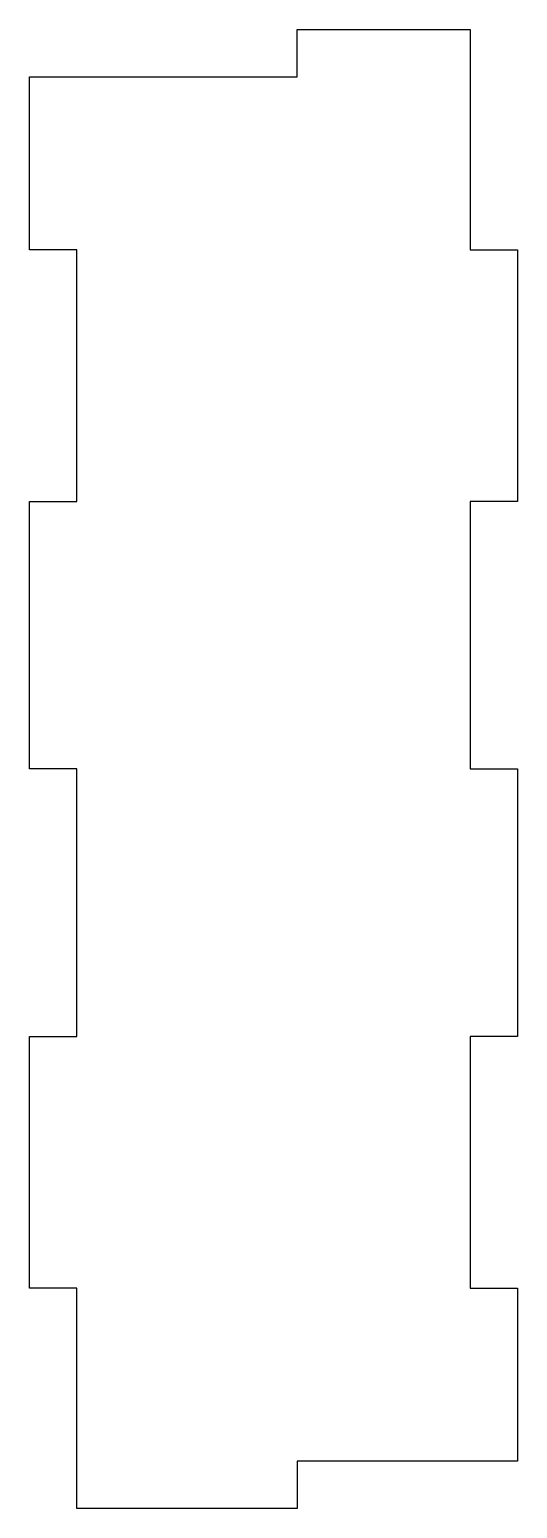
# Model space of a CAD drawing. Header units: millimetres. Extents: x 197 to 228, y -117 to -23.
import ezdxf

# ---------------------------------------------------------------- set-up
doc = ezdxf.new("R2010")
doc.units = ezdxf.units.MM
doc.layers.get('0').update_dxf_attribs({"linetype": 'CONTINUOUS'})

msp = doc.modelspace()

# ---------------------------------------------------------------- linework, layer by layer
msp.add_lwpolyline([(228, -70), (228, -87), (225, -87), (225, -103), (228, -103), (228, -114), (214, -114), (214, -117), (200, -117), (200, -103), (197, -103), (197, -87), (200, -87), (200, -70), (197, -70), (197, -53), (200, -53), (200, -37), (197, -37), (197, -26), (214, -26), (214, -23), (225, -23), (225, -37), (228, -37), (228, -53), (225, -53), (225, -70)], close=True)

doc.saveas('drawing.dxf')
